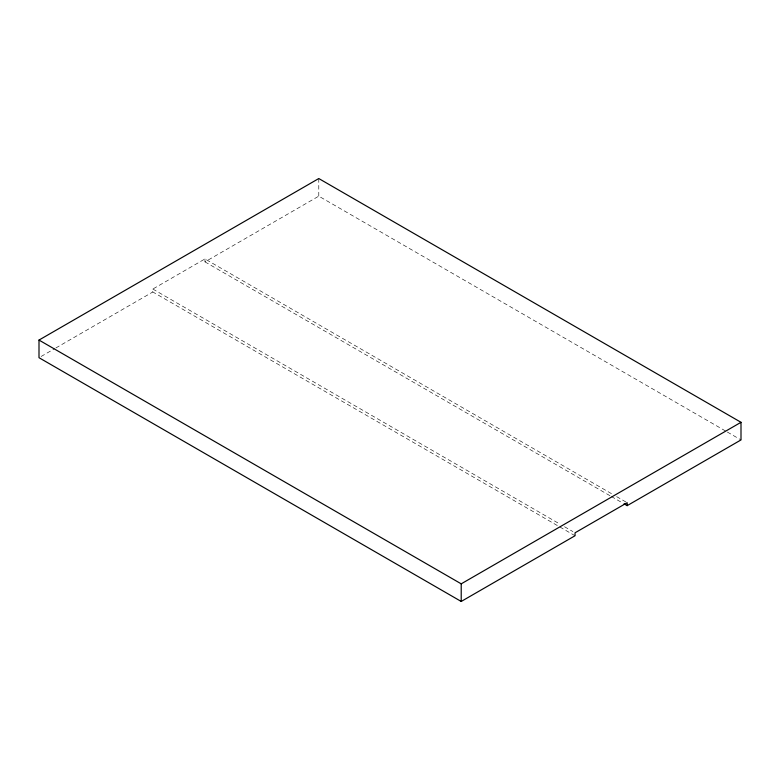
<?xml version="1.0" encoding="UTF-8"?>
<svg xmlns="http://www.w3.org/2000/svg" width="780" height="780" viewBox="0 0 780 780"><rect width="100%" height="100%" fill="white"/><g stroke="black" fill="none" stroke-linecap="round" stroke-linejoin="round"><path stroke-width="0.58" stroke-dasharray="3.9 2.92" d="M575.035 535.743L152.822 291.983L152.822 289.039L204.964 258.94L612.437 494.198M41.106 356.479L54.805 348.562M55.858 347.958L152.822 291.983M204.964 258.94L204.964 261.875L318.786 196.16L726.258 431.418M727.311 432.023L741 439.93M616.649 496.626L627.178 502.7M204.964 261.875L610.331 495.914M611.383 496.519L622.966 503.207M152.822 289.039L560.293 524.297M564.505 526.734L572.929 531.59M318.786 178.542L318.786 196.16"/><path stroke-width="1.17" d="M627.178 505.645L627.178 502.7L575.035 532.808L575.035 535.743L461.214 601.458L39 357.698L39 340.07L318.786 178.542L741 422.302L741 439.93L627.178 505.645L624.019 503.822M39 340.07L461.214 583.84L741 422.302M461.214 583.84L461.214 601.458"/></g></svg>
